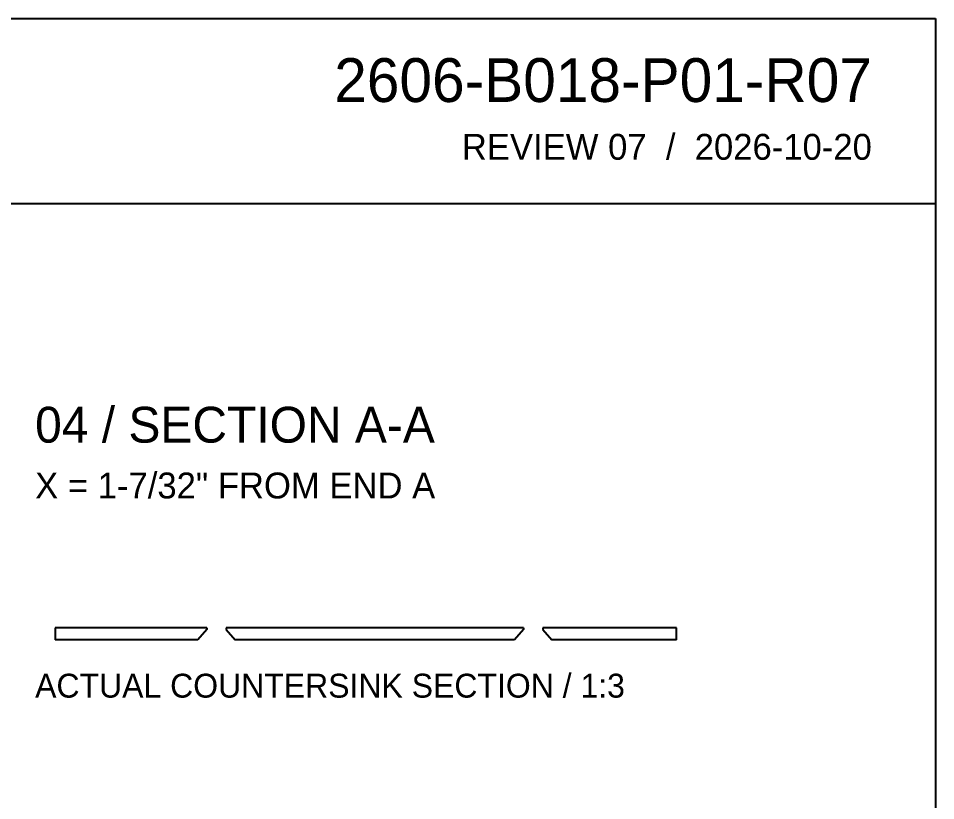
# Model space of a CAD drawing. Header units: inches. Extents: x 2 to 134, y 2 to 86.
# Drawn here: x 108.53 to 134.11, y 64.29 to 86.11 of the extents above; entities that cross this region are included whole.
import ezdxf
from ezdxf.enums import TextEntityAlignment as Align

# ---------------------------------------------------------------- set-up
doc = ezdxf.new("R2010")
doc.units = ezdxf.units.IN
doc.header["$MEASUREMENT"] = 0

msp = doc.modelspace()

# ---------------------------------------------------------------- linework, layer by layer
at = {"layer": 'OUTLINE'}
for p, q in [((1.889, 86.111), (134.111, 86.111)), ((134.111, 86.111), (134.111, 1.889)), ((1.889, 80.944), (134.111, 80.944)), ((113.785, 69.111), (109.556, 69.111)), ((109.556, 69.111), (109.556, 68.778)), ((113.785, 69.065), (113.535, 68.778)), ((113.785, 69.111), (113.785, 69.065)), ((114.326, 69.111), (114.326, 69.065)), ((122.618, 69.111), (114.326, 69.111)), ((114.326, 69.065), (114.576, 68.778)), ((122.618, 69.065), (122.368, 68.778)), ((122.618, 69.111), (122.618, 69.065)), ((123.16, 69.111), (123.16, 69.065)), ((126.889, 69.111), (123.16, 69.111)), ((123.16, 69.065), (123.41, 68.778)), ((126.889, 68.778), (126.889, 69.111)), ((113.535, 68.778), (109.556, 68.778)), ((122.368, 68.778), (114.576, 68.778)), ((126.889, 68.778), (123.41, 68.778))]:
    msp.add_line(p, q, dxfattribs=at)

# ---------------------------------------------------------------- texts
at = {"layer": 'ANNOTATION'}
for s, height, p in [('2606-B018-P01-R07', 1.22222, (132.333, 83.778)), ('REVIEW 07  /  2026-10-20', 0.72222, (132.333, 82.167))]:
    msp.add_text(s, height=height, dxfattribs=at).set_placement(p, align=Align.RIGHT)
for s, height, p in [('04 / SECTION A-A', 1, (109, 74.278)), ('X = 1-7/32" FROM END A', 0.72222, (109, 72.722)), ('ACTUAL COUNTERSINK SECTION / 1:3', 0.66667, (109, 67.167))]:
    msp.add_text(s, height=height, dxfattribs=at).set_placement(p)

doc.saveas('drawing.dxf')
